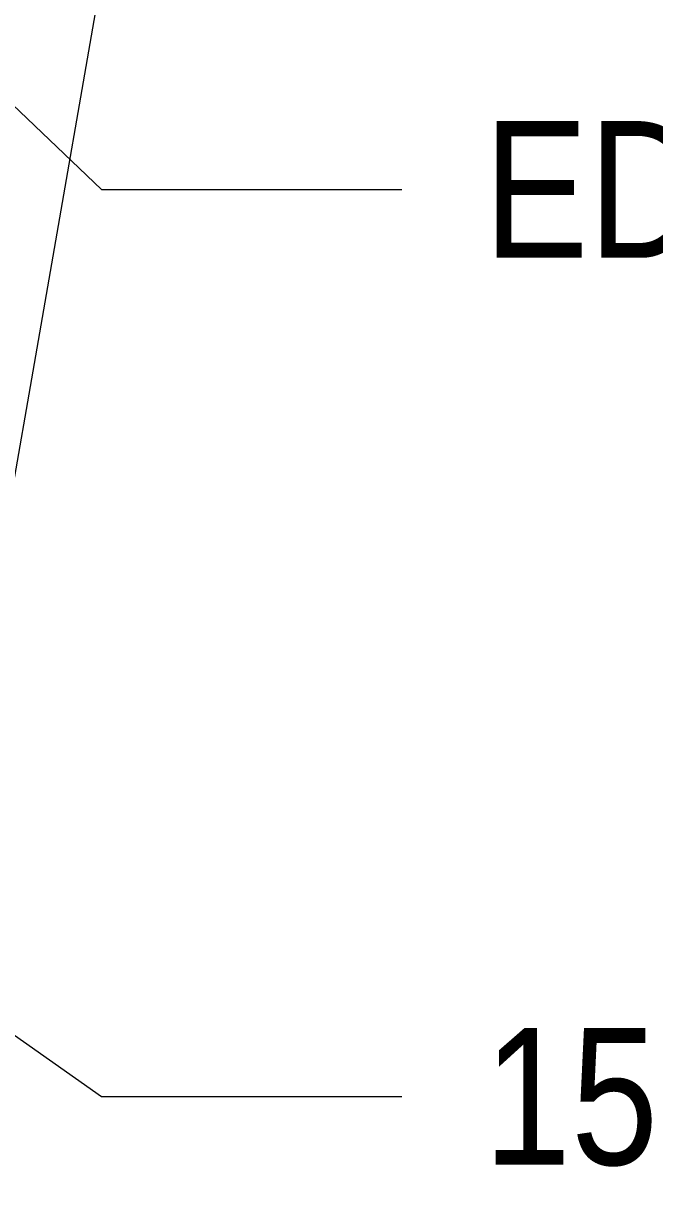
# Model space of a CAD drawing. Header units: metres. Extents: x -1161 to -1081, y 0 to 563.
# Drawn here: x -1105.833 to -1104.679, y 529.649 to 531.772 of the extents above; entities that cross this region are included whole.
import ezdxf

# ---------------------------------------------------------------- set-up
doc = ezdxf.new("R2010")
doc.units = ezdxf.units.M
doc.layers.add('A-DETL', color=7, linetype='Continuous', lineweight=13)
doc.layers.add('G-ANNO-TEXT', color=7, linetype='Continuous', lineweight=9)
doc.styles.add('Arial Narrow_2', font='ARIALN.TTF', dxfattribs={"height": 0.25})

msp = doc.modelspace()

# ---------------------------------------------------------------- linework, layer by layer
at = {"layer": 'A-DETL', "color": 143, "lineweight": 18, "true_color": 0x78aac8}
msp.add_line((-1106.2747, 528.4981), (-1104.0433, 541.3057), dxfattribs=at)
at = {"layer": 'G-ANNO-TEXT'}
for p, q in [((-1107.3187, 533.0229), (-1105.69, 531.4684)), ((-1109.2894, 532.3368), (-1105.69, 529.8103)), ((-1105.69, 531.4684), (-1105.1414, 531.4684)), ((-1105.69, 529.8103), (-1105.1414, 529.8103))]:
    msp.add_line(p, q, dxfattribs=at)

# ---------------------------------------------------------------- next in the draw order: texts
at = {"layer": 'G-ANNO-TEXT', "char_height": 0.25, "attachment_point": 1, "style": 'Arial Narrow_2', "bg_fill": 3, "box_fill_scale": 1, "bg_fill_color": 256, "bg_fill_true_color": 13158600, "bg_fill_transparency": 0}
for s, insert in [('EDGE OF DECK', (-1104.9914, 531.5934)), ('150 DIA UNDERSTRUCTURE DRAINAGE ', (-1104.9914, 529.9353))]:
    msp.add_mtext(s, dxfattribs=dict(at, insert=insert))

doc.saveas('drawing.dxf')
